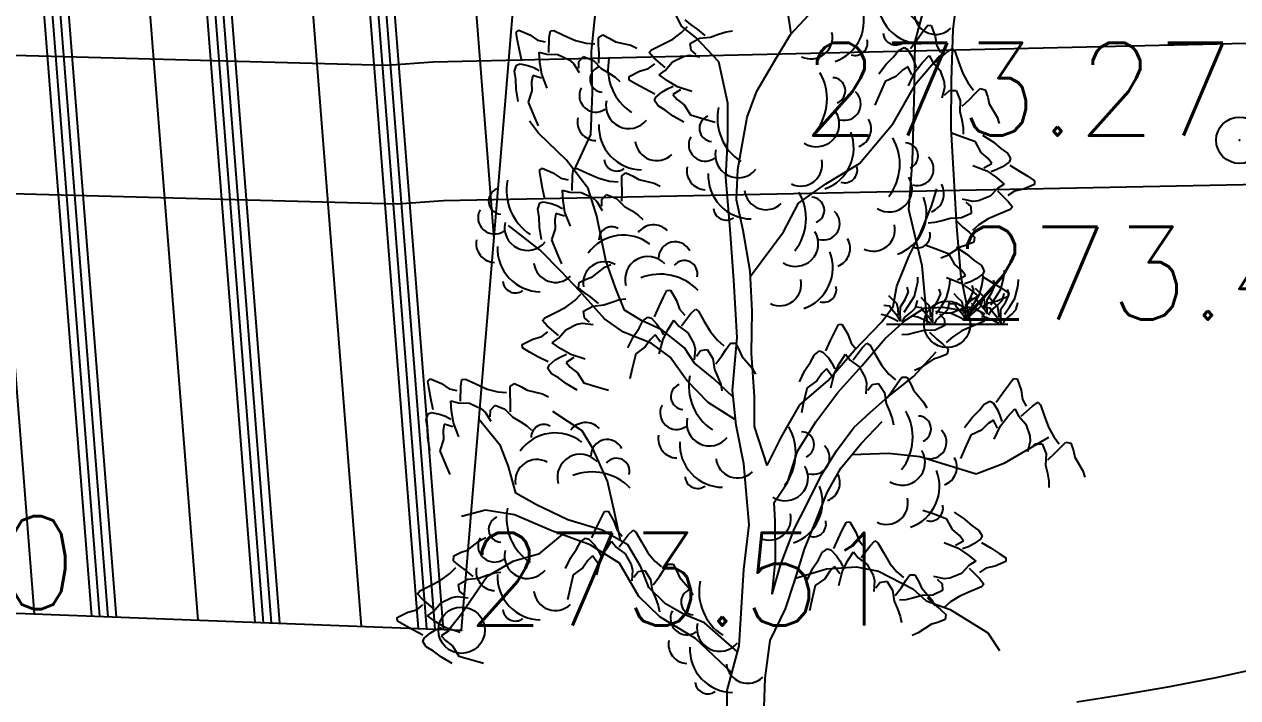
# Model space of a CAD drawing. Header units: millimetres. Extents: x 524954 to 526204, y 9523489 to 9524010.
# Drawn here: x 525653.07 to 525666.14, y 9523606.32 to 9523613.58 of the extents above; entities that cross this region are included whole.
import ezdxf
from ezdxf.enums import TextEntityAlignment as Align

# ---------------------------------------------------------------- set-up
doc = ezdxf.new("R2010")
doc.units = ezdxf.units.MM
doc.header["$PDMODE"] = 32
doc.header["$PDSIZE"] = 0.5
doc.linetypes.add('ACAD_ISO12W100', pattern=[21, 12, -3, 0, -3, 0, -3])
for name, color, linetype in [('Arbre', 34, 'ACAD_ISO12W100'), ('Bati', 6, 'Continuous'), ('Bati_H', 1, 'Continuous'), ('CN_01_00', 3, 'Continuous'), ('PLUME_5', 6, 'Continuous'), ('PLUME_6', 2, 'Continuous'), ('TopoAlt', 3, 'Continuous'), ('TOPOJIS', 7, 'Continuous')]:
    doc.layers.add(name, color=color, linetype=linetype)
doc.styles.add('Simplex 1.0', font='Simplex.shx', dxfattribs={"width": 0.99, "height": 1})

# ---------------------------------------------------------------- blocks, each defined once
blk = doc.blocks.new('TCPOINT M')
at = {"color": 0}
blk.add_point((0, 0), dxfattribs=at)
at = {"layer": 'TopoAlt', "style": 'Simplex 1.0', "width": 0.99}
blk.add_attdef('ALT', (0.15, 0.15), '', height=1, dxfattribs=at)
blk = doc.blocks.new('v088')
at = {"linetype": 'Continuous'}
for p, q in [((0.345, 10.122), (0.269, 10.614)), ((-1.806, 9.931), (-1.749, 10.491)), ((-0.835, 10.2), (-0.991, 10.52)), ((0.336, 10.112), (0.634, 10.429)), ((-0.683, 10.078), (-0.835, 10.2)), ((-0.435, 9.816), (-0.683, 10.078)), ((0.168, 9.829), (0.336, 10.112)), ((-1.797, 9.483), (-1.806, 9.931)), ((-0.339, 9.37), (-0.435, 9.816)), ((-0.025, 9.501), (0.168, 9.829)), ((1.69, 9.587), (1.945, 9.885)), ((1.444, 9.153), (1.69, 9.587)), ((-1.812, 9.035), (-1.797, 9.483)), ((-0.131, 9.219), (-0.025, 9.501)), ((-0.337, 8.979), (-0.339, 9.37)), ((-2.378, 9.048), (-2.474, 9.177)), ((-0.186, 8.901), (-0.131, 9.219)), ((1.08, 8.722), (1.444, 9.153)), ((-2.074, 8.756), (-2.378, 9.048)), ((-1.992, 8.647), (-1.812, 9.035)), ((-0.36, 8.574), (-0.337, 8.979)), ((-0.231, 8.658), (-0.186, 8.901)), ((-1.843, 8.45), (-2.074, 8.756)), ((-0.243, 8.328), (-0.231, 8.658)), ((0.718, 8.503), (1.08, 8.722)), ((-0.311, 8.009), (-0.36, 8.574)), ((0.424, 8.292), (0.718, 8.503)), ((-1.75, 8.153), (-1.843, 8.45)), ((1.855, 8.26), (1.913, 8.447)), ((-0.174, 8), (-0.243, 8.328)), ((0.262, 7.984), (0.424, 8.292)), ((1.736, 7.971), (1.855, 8.26)), ((-1.653, 7.676), (-1.75, 8.153)), ((-2.358, 7.786), (-2.7, 8.052)), ((-0.274, 7.463), (-0.311, 8.009)), ((-0.096, 7.56), (-0.174, 8)), ((-0.093, 7.509), (0.262, 7.984)), ((1.617, 7.726), (1.736, 7.971)), ((-2.129, 7.554), (-2.358, 7.786)), ((1.481, 7.4), (1.617, 7.726)), ((-1.547, 7.38), (-1.653, 7.676)), ((-1.932, 7.347), (-2.129, 7.554)), ((-0.237, 6.848), (-0.274, 7.463)), ((-0.075, 7.131), (-0.096, 7.56)), ((-1.665, 7.048), (-1.932, 7.347)), ((-1.449, 7.14), (-1.547, 7.38)), ((1.442, 7.181), (1.481, 7.4)), ((-1.266, 7.031), (-1.449, 7.14)), ((-0.084, 6.677), (-0.075, 7.131)), ((1.321, 7.017), (1.442, 7.181)), ((1.575, 7.035), (1.778, 7.163)), ((1.778, 7.163), (1.983, 7.174)), ((1.983, 7.174), (2.214, 7.135)), ((-1.463, 6.903), (-1.665, 7.048)), ((-1.047, 6.93), (-1.266, 7.031)), ((-0.806, 6.736), (-1.047, 6.93)), ((1.023, 6.706), (1.321, 7.017)), ((1.356, 6.837), (1.575, 7.035)), ((-1.162, 6.785), (-1.463, 6.903)), ((-0.287, 6.281), (-0.237, 6.848)), ((1.107, 6.54), (1.356, 6.837)), ((-0.96, 6.634), (-1.162, 6.785)), ((-0.697, 6.571), (-0.806, 6.736)), ((-0.049, 6.211), (-0.084, 6.677)), ((0.743, 6.383), (1.023, 6.706)), ((1.663, 6.427), (1.906, 6.693)), ((-0.78, 6.382), (-0.96, 6.634)), ((-0.488, 6.401), (-0.697, 6.571)), ((0.846, 6.255), (1.107, 6.54)), ((1.381, 6.204), (1.663, 6.427)), ((-0.551, 6.145), (-0.78, 6.382)), ((-0.279, 6.204), (-0.488, 6.401)), ((-0.248, 5.902), (-0.287, 6.281)), ((0.438, 6.122), (0.743, 6.383)), ((-0.254, 5.961), (-0.551, 6.145)), ((-0.049, 5.888), (-0.049, 6.211)), ((0.61, 5.939), (0.846, 6.255)), ((1.198, 6.044), (1.381, 6.204)), ((-1.907, 5.843), (-2.222, 6.048)), ((0.24, 5.776), (0.438, 6.122)), ((1.021, 5.879), (1.198, 6.044)), ((-2.787, 5.681), (-3.023, 5.969)), ((-0.165, 5.487), (-0.248, 5.902)), ((0.085, 5.468), (-0.049, 5.888)), ((0.411, 5.624), (0.61, 5.939)), ((1.1, 5.706), (1.325, 5.941)), ((-1.791, 5.652), (-1.907, 5.843)), ((0.085, 5.468), (0.24, 5.776)), ((0.834, 5.626), (1.021, 5.879)), ((2.646, 5.496), (3.119, 5.774)), ((-2.701, 5.459), (-2.787, 5.681)), ((-1.635, 5.301), (-1.791, 5.652)), ((0.306, 5.286), (0.411, 5.624)), ((0.671, 5.368), (0.834, 5.626)), ((0.881, 5.441), (1.1, 5.706)), ((1.001, 5.586), (1.394, 5.601)), ((1.394, 5.601), (1.731, 5.564)), ((1.731, 5.564), (2, 5.483)), ((2.338, 5.378), (2.646, 5.496)), ((-2.621, 5.169), (-2.701, 5.459)), ((-0.107, 4.829), (-0.165, 5.487)), ((0.51, 5.041), (0.671, 5.368)), ((0.731, 5.176), (0.881, 5.441)), ((2, 5.483), (2.338, 5.378)), ((-1.559, 4.967), (-1.635, 5.301)), ((0.161, 5.071), (0.306, 5.286)), ((-2.4, 5.043), (-2.621, 5.169)), ((0.619, 4.888), (0.731, 5.176)), ((-2.946, 4.988), (-3.206, 4.92)), ((-2.634, 4.938), (-2.946, 4.988)), ((-2.061, 4.882), (-2.4, 5.043)), ((-1.492, 4.659), (-1.559, 4.967)), ((0.172, 4.872), (0.161, 5.071)), ((0.379, 4.79), (0.51, 5.041)), ((-2.233, 4.766), (-2.634, 4.938)), ((-1.692, 4.771), (-2.061, 4.882)), ((0.174, 4.45), (0.172, 4.872)), ((0.489, 4.568), (0.619, 4.888)), ((-2.123, 4.725), (-2.377, 4.514)), ((-1.819, 4.613), (-2.233, 4.766)), ((-1.415, 4.615), (-1.692, 4.771)), ((-0.166, 4.349), (-0.107, 4.829)), ((0.231, 4.395), (0.379, 4.79)), ((-1.504, 4.415), (-1.819, 4.613)), ((-1.273, 4.376), (-1.415, 4.615)), ((-2.377, 4.514), (-2.655, 4.434)), ((0.138, 4.082), (0.174, 4.45)), ((0.384, 4.23), (0.489, 4.568)), ((-2.655, 4.434), (-2.931, 4.273)), ((-1.298, 4.058), (-1.504, 4.415)), ((-1.188, 4.154), (-1.273, 4.376)), ((-0.217, 3.527), (-0.166, 4.349)), ((0.138, 4.082), (0.231, 4.395)), ((0.391, 4.253), (0.724, 4.355)), ((0.724, 4.355), (1.047, 4.375)), ((1.047, 4.375), (1.284, 4.33)), ((1.284, 4.33), (1.655, 4.138)), ((-2.931, 4.273), (-3.209, 3.863)), ((0.285, 3.923), (0.384, 4.23)), ((-1.069, 3.839), (-1.298, 4.058)), ((-1.01, 3.977), (-1.188, 4.154)), ((1.655, 4.138), (1.8, 4.011)), ((-0.808, 3.863), (-1.01, 3.977)), ((0.118, 3.584), (0.285, 3.923)), ((1.8, 4.011), (2.057, 3.917)), ((-3.209, 3.863), (-3.367, 3.667)), ((-0.685, 3.605), (-1.069, 3.839)), ((-0.589, 3.774), (-0.808, 3.863)), ((2.057, 3.917), (2.461, 3.664)), ((-0.234, 3.461), (-0.589, 3.774)), ((2.461, 3.664), (2.589, 3.474)), ((-0.294, 3.234), (-0.685, 3.605)), ((0.064, 3.179), (0.118, 3.584)), ((-0.344, 3.046), (-0.217, 3.527)), ((0.045, 2.625), (0.064, 3.179)), ((-0.352, 2.542), (-0.344, 3.046)), ((0.043, 2.109), (0.045, 2.625)), ((-0.373, 1.752), (-0.352, 2.542)), ((0.102, 1.053), (0.043, 2.109)), ((-0.412, 1.235), (-0.373, 1.752)), ((-0.268, 0.628), (-0.412, 1.235)), ((0.151, 0.506), (0.102, 1.053)), ((-0.213, 0), (-0.268, 0.628)), ((0.256, 0), (0.151, 0.506)), ((-0.654, 0), (0.654, 0))]:
    blk.add_line(p, q, dxfattribs=at)
at = {"color": 3, "linetype": 'Continuous'}
for p, q in [((-0.836, 10.131), (-0.771, 10.198)), ((-0.735, 10.218), (-0.796, 10.268)), ((-0.666, 10.169), (-0.735, 10.218)), ((1.762, 10.142), (1.816, 10.212)), ((1.816, 10.212), (1.854, 10.208)), ((1.854, 10.208), (1.896, 10.089)), ((-2.616, 10.132), (-2.587, 10.158)), ((-2.603, 10.046), (-2.616, 10.132)), ((-2.587, 10.158), (-2.471, 10.107)), ((-2.471, 10.107), (-2.388, 10.049)), ((-2.264, 9.917), (-2.261, 10.077)), ((-2.261, 10.077), (-2.249, 10.151)), ((-2.249, 10.151), (-2.211, 10.152)), ((-2.211, 10.152), (-2.101, 10.101)), ((-2.101, 10.101), (-1.977, 10.047)), ((-1.731, 9.995), (-1.73, 10.074)), ((-1.73, 10.074), (-1.685, 10.105)), ((-1.685, 10.105), (-1.608, 10.069)), ((-1.608, 10.069), (-1.547, 10.033)), ((-0.931, 10.06), (-0.836, 10.131)), ((-0.743, 10.015), (-0.642, 10.071)), ((-0.583, 10.098), (-0.666, 10.169)), ((-0.642, 10.071), (-0.523, 10.083)), ((-0.523, 10.083), (-0.438, 10.113)), ((-0.438, 10.113), (-0.356, 10.14)), ((-0.356, 10.14), (-0.287, 10.149)), ((1.7, 10.058), (1.762, 10.142)), ((1.896, 10.089), (1.912, 9.989)), ((-2.583, 9.943), (-2.603, 10.046)), ((-2.558, 9.824), (-2.583, 9.943)), ((-2.388, 10.049), (-2.306, 10.03)), ((-1.977, 10.047), (-1.862, 10.018)), ((-1.862, 10.018), (-1.769, 10.01)), ((-1.725, 9.911), (-1.731, 9.995)), ((-1.547, 10.033), (-1.382, 9.994)), ((-1.382, 9.994), (-1.316, 9.963)), ((-1.184, 9.915), (-1.161, 9.945)), ((-1.161, 9.945), (-1.051, 9.998)), ((-1.051, 9.998), (-0.931, 10.06)), ((-0.734, 9.943), (-0.743, 10.015)), ((-0.677, 9.896), (-0.734, 9.943)), ((1.446, 9.869), (1.5, 9.939)), ((1.5, 9.939), (1.562, 9.969)), ((1.562, 9.969), (1.596, 9.95)), ((1.596, 9.95), (1.643, 9.877)), ((1.631, 9.958), (1.7, 10.058)), ((1.912, 9.989), (1.954, 9.915)), ((2.019, 9.915), (2.081, 9.958)), ((2.081, 9.958), (2.108, 9.931)), ((-2.368, 9.919), (-2.288, 9.897)), ((-2.362, 9.808), (-2.368, 9.919)), ((-2.342, 9.683), (-2.362, 9.808)), ((-2.288, 9.897), (-2.168, 9.895)), ((-2.168, 9.895), (-2.047, 9.839)), ((-2.047, 9.839), (-2, 9.799)), ((-1.944, 9.746), (-1.943, 9.82)), ((-1.943, 9.82), (-1.893, 9.873)), ((-1.893, 9.873), (-1.786, 9.83)), ((-1.786, 9.83), (-1.702, 9.745)), ((-1.728, 9.802), (-1.725, 9.911)), ((-1.134, 9.859), (-1.184, 9.915)), ((-1.012, 9.755), (-1.134, 9.859)), ((-1.011, 9.724), (-0.934, 9.816)), ((-0.934, 9.816), (-0.814, 9.874)), ((-0.814, 9.874), (-0.753, 9.886)), ((-0.753, 9.886), (-0.639, 9.87)), ((1.369, 9.792), (1.446, 9.869)), ((1.643, 9.877), (1.669, 9.815)), ((1.669, 9.815), (1.689, 9.75)), ((1.677, 9.704), (1.754, 9.804)), ((1.754, 9.804), (1.831, 9.885)), ((1.831, 9.885), (1.869, 9.812)), ((1.869, 9.812), (1.95, 9.723)), ((1.9, 9.808), (2.019, 9.915)), ((2.108, 9.931), (2.146, 9.815)), ((2.146, 9.815), (2.193, 9.689)), ((-2.634, 9.715), (-2.614, 9.781)), ((-2.621, 9.629), (-2.634, 9.715)), ((-2.614, 9.781), (-2.576, 9.793)), ((-2.576, 9.793), (-2.492, 9.777)), ((-2.492, 9.777), (-2.428, 9.754)), ((-2.428, 9.754), (-2.368, 9.723)), ((-2.283, 9.532), (-2.342, 9.683)), ((-2, 9.799), (-1.94, 9.7)), ((-1.702, 9.745), (-1.624, 9.699)), ((-1.624, 9.699), (-1.552, 9.652)), ((-1.402, 9.657), (-1.289, 9.715)), ((-1.289, 9.715), (-1.192, 9.743)), ((-1.192, 9.743), (-1.125, 9.794)), ((-1.079, 9.676), (-1.011, 9.724)), ((-0.989, 9.611), (-1.079, 9.676)), ((1.289, 9.685), (1.369, 9.792)), ((1.542, 9.727), (1.473, 9.658)), ((1.6, 9.765), (1.542, 9.727)), ((1.643, 9.677), (1.6, 9.765)), ((1.608, 9.558), (1.677, 9.704)), ((1.95, 9.723), (1.993, 9.596)), ((2.193, 9.689), (2.25, 9.585)), ((-2.617, 9.52), (-2.621, 9.629)), ((-2.439, 9.669), (-2.451, 9.601)), ((-2.451, 9.601), (-2.448, 9.503)), ((-2.346, 9.639), (-2.439, 9.669)), ((-1.552, 9.652), (-1.502, 9.604)), ((-1.401, 9.619), (-1.402, 9.657)), ((-1.325, 9.574), (-1.401, 9.619)), ((-1.233, 9.524), (-1.325, 9.574)), ((-0.88, 9.547), (-0.989, 9.611)), ((-0.989, 9.525), (-0.927, 9.553)), ((-0.726, 9.498), (-0.88, 9.547)), ((1.358, 9.604), (1.292, 9.458)), ((1.473, 9.658), (1.358, 9.604)), ((1.993, 9.596), (1.996, 9.535)), ((2.25, 9.585), (2.308, 9.512)), ((-2.595, 9.387), (-2.617, 9.52)), ((-2.448, 9.503), (-2.488, 9.382)), ((-1.125, 9.469), (-1.233, 9.524)), ((-1.128, 9.398), (-1.113, 9.435)), ((-1.113, 9.435), (-1.047, 9.49)), ((-1.047, 9.49), (-0.989, 9.525)), ((-0.848, 9.516), (-0.931, 9.463)), ((-0.931, 9.463), (-0.885, 9.411)), ((-0.885, 9.411), (-0.807, 9.351)), ((1.292, 9.458), (1.246, 9.35)), ((1.996, 9.535), (1.966, 9.423)), ((1.996, 9.458), (2.05, 9.508)), ((2.05, 9.508), (2.123, 9.508)), ((2.123, 9.508), (2.166, 9.4)), ((2.185, 9.338), (2.266, 9.412)), ((2.266, 9.412), (2.323, 9.473)), ((2.323, 9.473), (2.381, 9.527)), ((2.381, 9.527), (2.435, 9.515)), ((2.435, 9.515), (2.462, 9.435)), ((2.462, 9.435), (2.477, 9.365)), ((-2.488, 9.382), (-2.427, 9.234)), ((-1.089, 9.341), (-1.128, 9.398)), ((-1.014, 9.297), (-1.089, 9.341)), ((-0.927, 9.231), (-1.014, 9.297)), ((-0.807, 9.351), (-0.739, 9.244)), ((2.166, 9.4), (2.162, 9.281)), ((2.162, 9.281), (2.181, 9.192)), ((2.477, 9.365), (2.562, 9.219)), ((-2.427, 9.234), (-2.38, 9.127)), ((-0.81, 9.165), (-0.927, 9.231)), ((-0.739, 9.244), (-0.586, 9.198)), ((-0.586, 9.198), (-0.473, 9.166)), ((2.181, 9.192), (2.196, 9.108)), ((2.562, 9.219), (2.585, 9.15)), ((2.18, 9.009), (2.07, 9.048)), ((2.196, 9.108), (2.196, 9.038)), ((2.406, 9.027), (2.519, 8.953)), ((2.33, 8.953), (2.18, 9.009)), ((2.391, 8.841), (2.33, 8.953)), ((2.519, 8.953), (2.601, 8.881)), ((2.465, 8.776), (2.391, 8.841)), ((2.507, 8.721), (2.465, 8.776)), ((2.601, 8.881), (2.673, 8.832)), ((2.673, 8.832), (2.708, 8.773)), ((2.708, 8.773), (2.691, 8.737)), ((-2.366, 8.647), (-2.337, 8.672)), ((-2.353, 8.56), (-2.366, 8.647)), ((-2.337, 8.672), (-2.221, 8.621)), ((-2.011, 8.592), (-1.999, 8.665)), ((-1.999, 8.665), (-1.961, 8.666)), ((-1.961, 8.666), (-1.851, 8.615)), ((2.3, 8.701), (2.45, 8.641)), ((2.421, 8.673), (2.507, 8.721)), ((2.45, 8.641), (2.555, 8.57)), ((2.561, 8.655), (2.497, 8.632)), ((2.621, 8.686), (2.561, 8.655)), ((2.691, 8.737), (2.621, 8.686)), ((2.701, 8.703), (2.805, 8.64)), ((2.805, 8.64), (2.893, 8.584)), ((-2.333, 8.457), (-2.353, 8.56)), ((-2.221, 8.621), (-2.138, 8.563)), ((-2.138, 8.563), (-2.056, 8.544)), ((-2.014, 8.431), (-2.011, 8.592)), ((-1.851, 8.615), (-1.727, 8.562)), ((-1.727, 8.562), (-1.612, 8.532)), ((-1.612, 8.532), (-1.519, 8.524)), ((-1.481, 8.509), (-1.48, 8.588)), ((-1.475, 8.425), (-1.481, 8.509)), ((-1.48, 8.588), (-1.435, 8.619)), ((-1.435, 8.619), (-1.357, 8.583)), ((-1.357, 8.583), (-1.297, 8.547)), ((-1.297, 8.547), (-1.132, 8.508)), ((-1.132, 8.508), (-1.066, 8.477)), ((2.555, 8.57), (2.64, 8.498)), ((2.64, 8.498), (2.57, 8.455)), ((2.964, 8.496), (2.848, 8.446)), ((2.893, 8.584), (2.966, 8.534)), ((2.966, 8.534), (2.964, 8.496)), ((-2.308, 8.338), (-2.333, 8.457)), ((-2.118, 8.433), (-2.038, 8.411)), ((-2.112, 8.322), (-2.118, 8.433)), ((-2.038, 8.411), (-1.918, 8.409)), ((-1.918, 8.409), (-1.797, 8.353)), ((-1.693, 8.334), (-1.643, 8.387)), ((-1.643, 8.387), (-1.536, 8.344)), ((-1.478, 8.316), (-1.475, 8.425)), ((2.487, 8.369), (2.362, 8.319)), ((2.57, 8.455), (2.487, 8.369)), ((2.568, 8.425), (2.683, 8.312)), ((2.749, 8.424), (2.679, 8.378)), ((2.848, 8.446), (2.749, 8.424)), ((-2.384, 8.23), (-2.364, 8.296)), ((-2.364, 8.296), (-2.326, 8.308)), ((-2.326, 8.308), (-2.242, 8.291)), ((-2.242, 8.291), (-2.178, 8.268)), ((-2.178, 8.268), (-2.118, 8.237)), ((-2.092, 8.197), (-2.112, 8.322)), ((-1.797, 8.353), (-1.75, 8.313)), ((-1.75, 8.313), (-1.69, 8.215)), ((-1.694, 8.261), (-1.693, 8.334)), ((-1.536, 8.344), (-1.452, 8.259)), ((-1.452, 8.259), (-1.374, 8.213)), ((2.301, 8.311), (2.188, 8.335)), ((2.225, 8.306), (2.278, 8.256)), ((2.278, 8.256), (2.282, 8.183)), ((2.362, 8.319), (2.301, 8.311)), ((2.683, 8.312), (2.729, 8.254)), ((2.729, 8.254), (2.704, 8.225)), ((-2.371, 8.143), (-2.384, 8.23)), ((-2.367, 8.034), (-2.371, 8.143)), ((-2.189, 8.184), (-2.201, 8.115)), ((-2.201, 8.115), (-2.198, 8.017)), ((-2.096, 8.154), (-2.189, 8.184)), ((-2.033, 8.047), (-2.092, 8.197)), ((-1.374, 8.213), (-1.302, 8.166)), ((-1.302, 8.166), (-1.252, 8.118)), ((1.971, 8.105), (1.888, 8.085)), ((2.058, 8.13), (1.971, 8.105)), ((2.178, 8.134), (2.058, 8.13)), ((2.117, 8.111), (2.195, 8.035)), ((2.282, 8.183), (2.178, 8.134)), ((2.467, 8.125), (2.367, 8.061)), ((2.591, 8.179), (2.467, 8.125)), ((2.704, 8.225), (2.591, 8.179)), ((-2.345, 7.902), (-2.367, 8.034)), ((-2.198, 8.017), (-2.238, 7.897)), ((1.888, 8.085), (1.819, 8.08)), ((2.195, 8.035), (2.261, 7.981)), ((2.261, 7.981), (2.318, 7.927)), ((2.367, 8.061), (2.298, 7.999)), ((-2.238, 7.897), (-2.177, 7.749)), ((2.31, 7.872), (2.231, 7.841)), ((2.318, 7.927), (2.31, 7.872)), ((-2.177, 7.749), (-2.13, 7.641)), ((1.896, 7.802), (1.786, 7.841)), ((2.046, 7.746), (1.896, 7.802)), ((2.022, 7.727), (1.955, 7.7)), ((2.163, 7.821), (2.022, 7.727)), ((2.107, 7.634), (2.046, 7.746)), ((2.123, 7.82), (2.235, 7.746)), ((2.231, 7.841), (2.163, 7.821)), ((2.235, 7.746), (2.317, 7.675)), ((-1.797, 7.5), (-1.663, 7.603)), ((-1.663, 7.603), (-1.598, 7.634)), ((2.181, 7.57), (2.107, 7.634)), ((2.317, 7.675), (2.389, 7.625)), ((2.389, 7.625), (2.424, 7.566)), ((-1.94, 7.438), (-1.864, 7.475)), ((-1.864, 7.475), (-1.797, 7.5)), ((2.016, 7.494), (2.166, 7.434)), ((2.137, 7.467), (2.223, 7.514)), ((2.223, 7.514), (2.181, 7.57)), ((2.337, 7.479), (2.277, 7.448)), ((2.407, 7.53), (2.337, 7.479)), ((2.424, 7.566), (2.407, 7.53)), ((2.417, 7.496), (2.521, 7.433)), ((-1.945, 7.383), (-1.94, 7.438)), ((-1.884, 7.333), (-1.945, 7.383)), ((-1.815, 7.284), (-1.884, 7.333)), ((-1.034, 7.275), (-0.994, 7.353)), ((-0.994, 7.353), (-0.955, 7.356)), ((-0.955, 7.356), (-0.891, 7.247)), ((2.166, 7.434), (2.271, 7.363)), ((2.277, 7.448), (2.213, 7.425)), ((2.271, 7.363), (2.357, 7.292)), ((2.521, 7.433), (2.609, 7.377)), ((2.609, 7.377), (2.682, 7.328)), ((2.682, 7.328), (2.68, 7.289)), ((-2.081, 7.175), (-1.985, 7.246)), ((-1.985, 7.246), (-1.92, 7.313)), ((-1.732, 7.213), (-1.815, 7.284)), ((-1.791, 7.186), (-1.672, 7.198)), ((-1.672, 7.198), (-1.587, 7.228)), ((-1.587, 7.228), (-1.505, 7.255)), ((-1.505, 7.255), (-1.436, 7.264)), ((-1.078, 7.18), (-1.034, 7.275)), ((-0.891, 7.247), (-0.858, 7.151)), ((2.286, 7.249), (2.203, 7.162)), ((2.284, 7.218), (2.399, 7.105)), ((2.357, 7.292), (2.286, 7.249)), ((2.465, 7.218), (2.395, 7.171)), ((2.564, 7.239), (2.465, 7.218)), ((2.68, 7.289), (2.564, 7.239)), ((-2.333, 7.03), (-2.31, 7.06)), ((-2.31, 7.06), (-2.2, 7.113)), ((-2.2, 7.113), (-2.081, 7.175)), ((-1.892, 7.13), (-1.791, 7.186)), ((-1.883, 7.058), (-1.892, 7.13)), ((-1.826, 7.011), (-1.883, 7.058)), ((-1.253, 7.025), (-1.198, 7.067)), ((-1.198, 7.067), (-1.16, 7.055)), ((-1.128, 7.069), (-1.078, 7.18)), ((-0.858, 7.151), (-0.802, 7.088)), ((-0.835, 6.972), (-0.738, 7.1)), ((-0.738, 7.1), (-0.686, 7.153)), ((-0.686, 7.153), (-0.654, 7.131)), ((-0.654, 7.131), (-0.595, 7.025)), ((2.018, 7.104), (1.904, 7.128)), ((1.941, 7.1), (1.994, 7.049)), ((2.079, 7.112), (2.018, 7.104)), ((2.203, 7.162), (2.079, 7.112)), ((2.399, 7.105), (2.445, 7.047)), ((-2.283, 6.974), (-2.333, 7.03)), ((-2.161, 6.87), (-2.283, 6.974)), ((-2.161, 6.839), (-2.083, 6.931)), ((-2.083, 6.931), (-1.963, 6.989)), ((-1.963, 6.989), (-1.902, 7.001)), ((-1.902, 7.001), (-1.788, 6.985)), ((-1.354, 6.857), (-1.293, 6.947)), ((-1.293, 6.947), (-1.253, 7.025)), ((-1.16, 7.055), (-1.101, 6.992)), ((-1.101, 6.992), (-1.063, 6.936)), ((-1.063, 6.936), (-1.032, 6.875)), ((-1.035, 6.828), (-0.978, 6.941)), ((-0.978, 6.941), (-0.918, 7.034)), ((-0.918, 7.034), (-0.866, 6.97)), ((-0.866, 6.97), (-0.77, 6.898)), ((-0.595, 7.025), (-0.526, 6.909)), ((0.813, 6.909), (0.853, 6.987)), ((0.853, 6.987), (0.891, 6.991)), ((0.891, 6.991), (0.955, 6.881)), ((1.894, 6.927), (1.775, 6.923)), ((1.999, 6.976), (1.894, 6.927)), ((1.994, 7.049), (1.999, 6.976)), ((2.307, 6.972), (2.184, 6.918)), ((2.42, 7.018), (2.307, 6.972)), ((2.445, 7.047), (2.42, 7.018)), ((-2.551, 6.772), (-2.439, 6.83)), ((-2.439, 6.83), (-2.342, 6.858)), ((-2.342, 6.858), (-2.275, 6.909)), ((-2.228, 6.791), (-2.161, 6.839)), ((-1.413, 6.737), (-1.354, 6.857)), ((-1.172, 6.826), (-1.227, 6.745)), ((-1.122, 6.874), (-1.172, 6.826)), ((-1.064, 6.795), (-1.122, 6.874)), ((-1.076, 6.671), (-1.035, 6.828)), ((-0.77, 6.898), (-0.705, 6.781)), ((-0.526, 6.909), (-0.45, 6.818)), ((-0.45, 6.818), (-0.379, 6.757)), ((0.719, 6.703), (0.768, 6.815)), ((0.768, 6.815), (0.813, 6.909)), ((0.955, 6.881), (0.989, 6.786)), ((1.604, 6.878), (1.535, 6.874)), ((1.688, 6.899), (1.604, 6.878)), ((1.775, 6.923), (1.688, 6.899)), ((1.834, 6.904), (1.912, 6.828)), ((1.912, 6.828), (1.977, 6.774)), ((2.084, 6.854), (2.014, 6.792)), ((2.184, 6.918), (2.084, 6.854)), ((-2.55, 6.734), (-2.551, 6.772)), ((-2.475, 6.689), (-2.55, 6.734)), ((-2.383, 6.639), (-2.475, 6.689)), ((-2.138, 6.726), (-2.228, 6.791)), ((-2.029, 6.662), (-2.138, 6.726)), ((-2.138, 6.64), (-2.076, 6.668)), ((-1.33, 6.67), (-1.367, 6.514)), ((-1.227, 6.745), (-1.33, 6.67)), ((-0.705, 6.781), (-0.69, 6.721)), ((-0.69, 6.721), (-0.699, 6.606)), ((-0.675, 6.646), (-0.632, 6.705)), ((-0.632, 6.705), (-0.56, 6.719)), ((-0.56, 6.719), (-0.498, 6.621)), ((-0.402, 6.651), (-0.357, 6.722)), ((-0.357, 6.722), (-0.31, 6.785)), ((-0.31, 6.785), (-0.255, 6.784)), ((-0.255, 6.784), (-0.214, 6.71)), ((-0.214, 6.71), (-0.186, 6.645)), ((0.594, 6.66), (0.649, 6.702)), ((0.649, 6.702), (0.686, 6.689)), ((0.686, 6.689), (0.745, 6.626)), ((0.868, 6.575), (0.929, 6.669)), ((0.929, 6.669), (0.98, 6.604)), ((0.989, 6.786), (1.044, 6.722)), ((1.011, 6.606), (1.108, 6.734)), ((1.108, 6.734), (1.161, 6.787)), ((1.161, 6.787), (1.192, 6.766)), ((1.192, 6.766), (1.252, 6.66)), ((2.026, 6.666), (1.947, 6.634)), ((1.977, 6.774), (2.034, 6.72)), ((2.034, 6.72), (2.026, 6.666)), ((-2.274, 6.584), (-2.383, 6.639)), ((-2.277, 6.513), (-2.262, 6.55)), ((-2.262, 6.55), (-2.196, 6.606)), ((-2.196, 6.606), (-2.138, 6.64)), ((-1.998, 6.632), (-2.08, 6.578)), ((-2.08, 6.578), (-2.034, 6.526)), ((-1.875, 6.613), (-2.029, 6.662)), ((-0.498, 6.621), (-0.48, 6.503)), ((-0.468, 6.564), (-0.402, 6.651)), ((-0.186, 6.645), (-0.075, 6.517)), ((0.493, 6.492), (0.554, 6.582)), ((0.554, 6.582), (0.594, 6.66)), ((0.745, 6.626), (0.783, 6.571)), ((0.783, 6.571), (0.814, 6.51)), ((0.811, 6.463), (0.868, 6.575)), ((0.98, 6.604), (1.076, 6.532)), ((1.252, 6.66), (1.321, 6.544)), ((1.321, 6.544), (1.397, 6.452)), ((1.879, 6.614), (1.738, 6.52)), ((1.947, 6.634), (1.879, 6.614)), ((-2.238, 6.456), (-2.277, 6.513)), ((-2.163, 6.412), (-2.238, 6.456)), ((-2.076, 6.346), (-2.163, 6.412)), ((-2.034, 6.526), (-1.957, 6.466)), ((-1.957, 6.466), (-1.888, 6.359)), ((-1.367, 6.514), (-1.392, 6.4)), ((-0.48, 6.503), (-0.444, 6.419)), ((-0.444, 6.419), (-0.414, 6.339)), ((-0.075, 6.517), (-0.04, 6.453)), ((0.433, 6.371), (0.493, 6.492)), ((0.675, 6.46), (0.62, 6.379)), ((0.724, 6.509), (0.675, 6.46)), ((0.782, 6.43), (0.724, 6.509)), ((0.771, 6.306), (0.811, 6.463)), ((1.076, 6.532), (1.141, 6.416)), ((1.141, 6.416), (1.157, 6.356)), ((1.397, 6.452), (1.467, 6.391)), ((1.489, 6.356), (1.536, 6.42)), ((1.536, 6.42), (1.591, 6.419)), ((1.591, 6.419), (1.633, 6.344)), ((1.738, 6.52), (1.671, 6.493)), ((-3.568, 6.377), (-3.539, 6.402)), ((-3.555, 6.29), (-3.568, 6.377)), ((-3.535, 6.188), (-3.555, 6.29)), ((-3.539, 6.402), (-3.423, 6.351)), ((-3.423, 6.351), (-3.34, 6.294)), ((-3.34, 6.294), (-3.258, 6.275)), ((-3.216, 6.161), (-3.213, 6.322)), ((-3.213, 6.322), (-3.201, 6.396)), ((-3.201, 6.396), (-3.163, 6.397)), ((-3.163, 6.397), (-3.053, 6.346)), ((-3.053, 6.346), (-2.929, 6.292)), ((-2.929, 6.292), (-2.814, 6.263)), ((-2.683, 6.24), (-2.682, 6.318)), ((-2.682, 6.318), (-2.637, 6.35)), ((-2.637, 6.35), (-2.56, 6.314)), ((-2.56, 6.314), (-2.499, 6.278)), ((-2.499, 6.278), (-2.334, 6.239)), ((-1.959, 6.28), (-2.076, 6.346)), ((-1.888, 6.359), (-1.735, 6.313)), ((-1.735, 6.313), (-1.622, 6.281)), ((-0.414, 6.339), (-0.401, 6.271)), ((0.516, 6.305), (0.479, 6.149)), ((0.62, 6.379), (0.516, 6.305)), ((1.157, 6.356), (1.147, 6.241)), ((1.171, 6.28), (1.215, 6.339)), ((1.215, 6.339), (1.286, 6.353)), ((1.286, 6.353), (1.348, 6.255)), ((1.378, 6.198), (1.444, 6.285)), ((1.444, 6.285), (1.489, 6.356)), ((1.633, 6.344), (1.661, 6.279)), ((1.661, 6.279), (1.771, 6.151)), ((2.623, 6.25), (2.685, 6.334)), ((2.685, 6.334), (2.739, 6.404)), ((2.739, 6.404), (2.777, 6.4)), ((2.777, 6.4), (2.82, 6.28)), ((2.82, 6.28), (2.835, 6.18)), ((-3.51, 6.069), (-3.535, 6.188)), ((-3.32, 6.164), (-3.24, 6.142)), ((-3.314, 6.053), (-3.32, 6.164)), ((-2.814, 6.263), (-2.721, 6.255)), ((-2.677, 6.155), (-2.683, 6.24)), ((-2.68, 6.046), (-2.677, 6.155)), ((-2.334, 6.239), (-2.268, 6.208)), ((0.479, 6.149), (0.454, 6.035)), ((1.348, 6.255), (1.367, 6.137)), ((1.771, 6.151), (1.807, 6.088)), ((2.423, 6.13), (2.485, 6.161)), ((2.485, 6.161), (2.52, 6.142)), ((2.554, 6.15), (2.623, 6.25)), ((2.835, 6.18), (2.877, 6.107)), ((2.943, 6.107), (3.004, 6.15)), ((3.004, 6.15), (3.031, 6.123)), ((-3.586, 5.96), (-3.566, 6.026)), ((-3.566, 6.026), (-3.528, 6.038)), ((-3.528, 6.038), (-3.444, 6.022)), ((-3.444, 6.022), (-3.38, 5.999)), ((-3.294, 5.928), (-3.314, 6.053)), ((-3.24, 6.142), (-3.121, 6.14)), ((-3.121, 6.14), (-2.999, 6.083)), ((-2.999, 6.083), (-2.952, 6.044)), ((-2.952, 6.044), (-2.892, 5.945)), ((-2.896, 5.991), (-2.895, 6.065)), ((-2.895, 6.065), (-2.845, 6.118)), ((-2.845, 6.118), (-2.738, 6.075)), ((-2.738, 6.075), (-2.654, 5.99)), ((1.367, 6.137), (1.402, 6.054)), ((1.402, 6.054), (1.433, 5.974)), ((2.293, 5.984), (2.37, 6.061)), ((2.37, 6.061), (2.423, 6.13)), ((2.52, 6.142), (2.566, 6.069)), ((2.566, 6.069), (2.593, 6.007)), ((2.677, 5.996), (2.754, 6.077)), ((2.754, 6.077), (2.793, 6.004)), ((2.823, 6), (2.943, 6.107)), ((3.031, 6.123), (3.07, 6.007)), ((-3.573, 5.874), (-3.586, 5.96)), ((-3.392, 5.914), (-3.403, 5.846)), ((-3.298, 5.884), (-3.392, 5.914)), ((-3.38, 5.999), (-3.32, 5.968)), ((-3.235, 5.777), (-3.294, 5.928)), ((-2.654, 5.99), (-2.576, 5.943)), ((-2.576, 5.943), (-2.504, 5.896)), ((-2.504, 5.896), (-2.454, 5.849)), ((1.433, 5.974), (1.446, 5.906)), ((2.212, 5.877), (2.293, 5.984)), ((2.466, 5.919), (2.396, 5.85)), ((2.523, 5.957), (2.466, 5.919)), ((2.566, 5.869), (2.523, 5.957)), ((2.531, 5.75), (2.6, 5.896)), ((2.593, 6.007), (2.612, 5.942)), ((2.6, 5.896), (2.677, 5.996)), ((2.793, 6.004), (2.873, 5.915)), ((2.873, 5.915), (2.916, 5.788)), ((3.07, 6.007), (3.116, 5.88)), ((-3.57, 5.765), (-3.573, 5.874)), ((-3.547, 5.632), (-3.57, 5.765)), ((-3.403, 5.846), (-3.4, 5.748)), ((2.281, 5.796), (2.216, 5.65)), ((2.396, 5.85), (2.281, 5.796)), ((2.916, 5.788), (2.92, 5.727)), ((3.116, 5.88), (3.173, 5.777)), ((3.173, 5.777), (3.231, 5.703)), ((-3.4, 5.748), (-3.44, 5.627)), ((-3.44, 5.627), (-3.379, 5.479)), ((2.216, 5.65), (2.169, 5.542)), ((2.92, 5.727), (2.889, 5.615)), ((2.92, 5.65), (2.973, 5.7)), ((2.973, 5.7), (3.047, 5.7)), ((3.047, 5.7), (3.089, 5.592)), ((3.189, 5.603), (3.247, 5.665)), ((3.247, 5.665), (3.304, 5.719)), ((3.304, 5.719), (3.358, 5.707)), ((3.358, 5.707), (3.385, 5.627)), ((3.385, 5.627), (3.4, 5.557)), ((3.089, 5.592), (3.085, 5.473)), ((3.108, 5.53), (3.189, 5.603)), ((3.4, 5.557), (3.485, 5.411)), ((-3.379, 5.479), (-3.332, 5.372)), ((3.085, 5.473), (3.104, 5.384)), ((3.104, 5.384), (3.12, 5.3)), ((3.485, 5.411), (3.508, 5.342)), ((3.12, 5.3), (3.12, 5.23)), ((-1.707, 4.895), (-1.667, 4.973)), ((-1.667, 4.973), (-1.628, 4.976)), ((-1.628, 4.976), (-1.564, 4.867)), ((1.872, 4.946), (1.762, 4.985)), ((-1.751, 4.8), (-1.707, 4.895)), ((-1.564, 4.867), (-1.531, 4.771)), ((0.899, 4.779), (0.939, 4.857)), ((0.939, 4.857), (0.978, 4.861)), ((0.978, 4.861), (1.042, 4.751)), ((2.022, 4.89), (1.872, 4.946)), ((2.083, 4.778), (2.022, 4.89)), ((2.099, 4.964), (2.211, 4.89)), ((2.211, 4.89), (2.293, 4.818)), ((-1.801, 4.689), (-1.751, 4.8)), ((-1.531, 4.771), (-1.475, 4.707)), ((-1.508, 4.592), (-1.411, 4.72)), ((-1.411, 4.72), (-1.359, 4.773)), ((-1.359, 4.773), (-1.327, 4.751)), ((-1.327, 4.751), (-1.268, 4.645)), ((0.855, 4.685), (0.899, 4.779)), ((1.042, 4.751), (1.075, 4.656)), ((2.157, 4.714), (2.083, 4.778)), ((2.199, 4.658), (2.157, 4.714)), ((2.293, 4.818), (2.365, 4.769)), ((2.365, 4.769), (2.4, 4.71)), ((2.4, 4.71), (2.383, 4.674)), ((-3.143, 4.557), (-3.01, 4.66)), ((-3.01, 4.66), (-2.944, 4.692)), ((-1.966, 4.567), (-1.926, 4.645)), ((-1.926, 4.645), (-1.871, 4.687)), ((-1.871, 4.687), (-1.833, 4.675)), ((-1.833, 4.675), (-1.774, 4.612)), ((-1.774, 4.612), (-1.736, 4.556)), ((-1.651, 4.561), (-1.591, 4.654)), ((-1.591, 4.654), (-1.539, 4.59)), ((-1.539, 4.59), (-1.443, 4.518)), ((-1.268, 4.645), (-1.199, 4.529)), ((0.805, 4.573), (0.855, 4.685)), ((1.075, 4.656), (1.131, 4.592)), ((1.098, 4.476), (1.195, 4.604)), ((1.195, 4.604), (1.247, 4.657)), ((1.247, 4.657), (1.279, 4.636)), ((1.279, 4.636), (1.338, 4.53)), ((1.992, 4.638), (2.142, 4.578)), ((2.113, 4.611), (2.199, 4.658)), ((2.142, 4.578), (2.247, 4.507)), ((2.253, 4.592), (2.189, 4.569)), ((2.313, 4.623), (2.253, 4.592)), ((2.383, 4.674), (2.313, 4.623)), ((2.393, 4.64), (2.497, 4.577)), ((2.497, 4.577), (2.585, 4.521)), ((-3.291, 4.441), (-3.287, 4.496)), ((-3.287, 4.496), (-3.21, 4.533)), ((-3.21, 4.533), (-3.143, 4.557)), ((-2.086, 4.357), (-2.027, 4.477)), ((-2.027, 4.477), (-1.966, 4.567)), ((-1.845, 4.445), (-1.9, 4.365)), ((-1.795, 4.494), (-1.845, 4.445)), ((-1.737, 4.415), (-1.795, 4.494)), ((-1.749, 4.291), (-1.708, 4.448)), ((-1.736, 4.556), (-1.705, 4.495)), ((-1.708, 4.448), (-1.651, 4.561)), ((-1.443, 4.518), (-1.378, 4.401)), ((-1.199, 4.529), (-1.123, 4.438)), ((0.579, 4.362), (0.64, 4.452)), ((0.64, 4.452), (0.68, 4.53)), ((0.68, 4.53), (0.735, 4.572)), ((0.735, 4.572), (0.773, 4.559)), ((0.773, 4.559), (0.832, 4.496)), ((0.832, 4.496), (0.87, 4.441)), ((0.898, 4.333), (0.955, 4.445)), ((0.955, 4.445), (1.015, 4.539)), ((1.015, 4.539), (1.067, 4.474)), ((1.067, 4.474), (1.163, 4.402)), ((1.338, 4.53), (1.407, 4.414)), ((2.247, 4.507), (2.332, 4.436)), ((2.585, 4.521), (2.658, 4.472)), ((2.658, 4.472), (2.656, 4.433)), ((-3.331, 4.304), (-3.266, 4.37)), ((-3.23, 4.39), (-3.291, 4.441)), ((-3.162, 4.341), (-3.23, 4.39)), ((-3.079, 4.271), (-3.162, 4.341)), ((-2.851, 4.312), (-2.783, 4.321)), ((-1.9, 4.365), (-2.003, 4.29)), ((-1.378, 4.401), (-1.363, 4.341)), ((-1.363, 4.341), (-1.372, 4.226)), ((-1.349, 4.266), (-1.305, 4.325)), ((-1.305, 4.325), (-1.233, 4.338)), ((-1.233, 4.338), (-1.171, 4.241)), ((-1.123, 4.438), (-1.052, 4.377)), ((-1.075, 4.271), (-1.03, 4.342)), ((-1.03, 4.342), (-0.984, 4.405)), ((-0.984, 4.405), (-0.928, 4.404)), ((-0.928, 4.404), (-0.887, 4.33)), ((-0.887, 4.33), (-0.859, 4.265)), ((0.52, 4.241), (0.579, 4.362)), ((0.761, 4.33), (0.706, 4.249)), ((0.811, 4.379), (0.761, 4.33)), ((0.869, 4.3), (0.811, 4.379)), ((0.857, 4.176), (0.898, 4.333)), ((0.87, 4.441), (0.901, 4.38)), ((1.163, 4.402), (1.228, 4.286)), ((1.407, 4.414), (1.483, 4.322)), ((1.483, 4.322), (1.554, 4.261)), ((2.262, 4.393), (2.179, 4.306)), ((2.26, 4.362), (2.375, 4.249)), ((2.332, 4.436), (2.262, 4.393)), ((2.441, 4.361), (2.371, 4.315)), ((2.54, 4.383), (2.441, 4.361)), ((2.656, 4.433), (2.54, 4.383)), ((-3.547, 4.171), (-3.427, 4.233)), ((-3.427, 4.233), (-3.331, 4.304)), ((-3.239, 4.188), (-3.137, 4.244)), ((-3.229, 4.115), (-3.239, 4.188)), ((-3.137, 4.244), (-3.019, 4.255)), ((-3.019, 4.255), (-2.933, 4.286)), ((-2.933, 4.286), (-2.851, 4.312)), ((-2.003, 4.29), (-2.04, 4.134)), ((-1.171, 4.241), (-1.153, 4.123)), ((-1.141, 4.184), (-1.075, 4.271)), ((-0.859, 4.265), (-0.748, 4.137)), ((0.706, 4.249), (0.603, 4.175)), ((1.228, 4.286), (1.243, 4.226)), ((1.243, 4.226), (1.234, 4.11)), ((1.258, 4.15), (1.301, 4.209)), ((1.301, 4.209), (1.373, 4.223)), ((1.373, 4.223), (1.435, 4.125)), ((1.531, 4.155), (1.576, 4.226)), ((1.576, 4.226), (1.623, 4.29)), ((1.623, 4.29), (1.678, 4.289)), ((1.678, 4.289), (1.719, 4.214)), ((1.719, 4.214), (1.747, 4.149)), ((1.994, 4.248), (1.88, 4.272)), ((1.917, 4.244), (1.97, 4.193)), ((1.97, 4.193), (1.975, 4.12)), ((2.055, 4.256), (1.994, 4.248)), ((2.179, 4.306), (2.055, 4.256)), ((2.375, 4.249), (2.421, 4.191)), ((2.421, 4.191), (2.396, 4.162)), ((-3.679, 4.087), (-3.656, 4.117)), ((-3.629, 4.032), (-3.679, 4.087)), ((-3.656, 4.117), (-3.547, 4.171)), ((-3.309, 4.046), (-3.249, 4.058)), ((-3.249, 4.058), (-3.134, 4.042)), ((-3.172, 4.068), (-3.229, 4.115)), ((-2.04, 4.134), (-2.065, 4.02)), ((-1.153, 4.123), (-1.118, 4.039)), ((-0.748, 4.137), (-0.713, 4.073)), ((0.603, 4.175), (0.566, 4.019)), ((1.435, 4.125), (1.453, 4.007)), ((1.465, 4.068), (1.531, 4.155)), ((1.751, 4.067), (1.664, 4.043)), ((1.747, 4.149), (1.858, 4.021)), ((1.87, 4.071), (1.751, 4.067)), ((1.975, 4.12), (1.87, 4.071)), ((2.16, 4.062), (2.059, 3.998)), ((2.283, 4.116), (2.16, 4.062)), ((2.396, 4.162), (2.283, 4.116)), ((-3.688, 3.915), (-3.621, 3.967)), ((-3.507, 3.927), (-3.629, 4.032)), ((-3.507, 3.896), (-3.43, 3.988)), ((-3.43, 3.988), (-3.309, 4.046)), ((-1.118, 4.039), (-1.087, 3.959)), ((-1.087, 3.959), (-1.074, 3.891)), ((0.566, 4.019), (0.541, 3.904)), ((1.453, 4.007), (1.488, 3.924)), ((1.488, 3.924), (1.519, 3.844)), ((1.58, 4.022), (1.511, 4.017)), ((1.664, 4.043), (1.58, 4.022)), ((1.81, 4.048), (1.888, 3.972)), ((1.858, 4.021), (1.893, 3.958)), ((1.888, 3.972), (1.953, 3.918)), ((2.059, 3.998), (1.99, 3.936)), ((-3.898, 3.83), (-3.785, 3.887)), ((-3.897, 3.791), (-3.898, 3.83)), ((-3.821, 3.747), (-3.897, 3.791)), ((-3.785, 3.887), (-3.688, 3.915)), ((-3.574, 3.849), (-3.507, 3.896)), ((-3.484, 3.783), (-3.574, 3.849)), ((1.519, 3.844), (1.532, 3.776)), ((2.002, 3.81), (1.923, 3.778)), ((1.953, 3.918), (2.01, 3.864)), ((2.01, 3.864), (2.002, 3.81)), ((-3.729, 3.697), (-3.821, 3.747)), ((-3.621, 3.641), (-3.729, 3.697)), ((-3.609, 3.608), (-3.542, 3.663)), ((-3.542, 3.663), (-3.485, 3.698)), ((-3.485, 3.698), (-3.422, 3.725)), ((-3.375, 3.72), (-3.484, 3.783)), ((-3.344, 3.689), (-3.426, 3.635)), ((-3.221, 3.67), (-3.375, 3.72)), ((1.714, 3.664), (1.647, 3.637)), ((1.855, 3.758), (1.714, 3.664)), ((1.923, 3.778), (1.855, 3.758)), ((-3.623, 3.571), (-3.609, 3.608)), ((-3.585, 3.514), (-3.623, 3.571)), ((-3.426, 3.635), (-3.38, 3.583)), ((-3.38, 3.583), (-3.303, 3.524)), ((-3.509, 3.469), (-3.585, 3.514)), ((-3.423, 3.403), (-3.509, 3.469)), ((-3.306, 3.337), (-3.423, 3.403)), ((-3.303, 3.524), (-3.234, 3.416)), ((-3.234, 3.416), (-3.081, 3.37)), ((-3.081, 3.37), (-2.968, 3.339)), ((0.385, 0.474), (0.387, 0.526)), ((0.603, 0.474), (0.615, 0.531)), ((0.615, 0.531), (0.618, 0.584)), ((-0.416, 0.349), (-0.433, 0.399)), ((-0.353, 0.303), (-0.329, 0.397)), ((-0.329, 0.397), (-0.317, 0.454)), ((-0.317, 0.454), (-0.315, 0.507)), ((0.017, 0.377), (0.029, 0.435)), ((0.029, 0.435), (0.031, 0.488)), ((0.286, 0.368), (0.269, 0.418)), ((0.349, 0.322), (0.373, 0.416)), ((0.373, 0.416), (0.385, 0.474)), ((0.481, 0.344), (0.517, 0.426)), ((0.517, 0.426), (0.5, 0.476)), ((0.579, 0.38), (0.603, 0.474)), ((0.752, 0.373), (0.765, 0.43)), ((0.765, 0.43), (0.767, 0.483)), ((-0.587, 0.264), (-0.627, 0.308)), ((-0.541, 0.224), (-0.587, 0.264)), ((-0.502, 0.188), (-0.452, 0.267)), ((-0.452, 0.267), (-0.416, 0.349)), ((-0.409, 0.214), (-0.353, 0.303)), ((-0.24, 0.245), (-0.281, 0.288)), ((-0.106, 0.248), (-0.07, 0.329)), ((-0.07, 0.329), (-0.087, 0.38)), ((-0.063, 0.195), (-0.007, 0.284)), ((-0.007, 0.284), (0.017, 0.377)), ((0.115, 0.284), (0.075, 0.327)), ((0.161, 0.243), (0.115, 0.284)), ((0.2, 0.207), (0.25, 0.286)), ((0.25, 0.286), (0.286, 0.368)), ((0.315, 0.274), (0.25, 0.279)), ((0.293, 0.233), (0.349, 0.322)), ((0.346, 0.341), (0.305, 0.385)), ((0.337, 0.236), (0.315, 0.274)), ((0.392, 0.301), (0.346, 0.341)), ((0.375, 0.245), (0.382, 0.279)), ((0.404, 0.243), (0.392, 0.301)), ((0.428, 0.183), (0.43, 0.264)), ((0.43, 0.264), (0.481, 0.344)), ((0.495, 0.24), (0.454, 0.284)), ((0.469, 0.209), (0.524, 0.291)), ((0.524, 0.291), (0.579, 0.38)), ((0.591, 0.255), (0.606, 0.303)), ((0.606, 0.303), (0.613, 0.337)), ((0.63, 0.243), (0.666, 0.325)), ((0.666, 0.325), (0.649, 0.375)), ((0.673, 0.19), (0.728, 0.279)), ((0.728, 0.279), (0.752, 0.373)), ((-0.618, 0.197), (-0.683, 0.202)), ((-0.596, 0.159), (-0.618, 0.197)), ((-0.536, 0.087), (-0.596, 0.159)), ((-0.529, 0.166), (-0.541, 0.224)), ((-0.524, 0.099), (-0.529, 0.166)), ((-0.505, 0.106), (-0.502, 0.188)), ((-0.464, 0.132), (-0.409, 0.214)), ((-0.459, 0.072), (-0.387, 0.132)), ((-0.387, 0.132), (-0.341, 0.178)), ((-0.341, 0.178), (-0.327, 0.226)), ((-0.272, 0.178), (-0.337, 0.183)), ((-0.327, 0.226), (-0.32, 0.26)), ((-0.25, 0.139), (-0.272, 0.178)), ((-0.19, 0.067), (-0.25, 0.139)), ((-0.195, 0.204), (-0.24, 0.245)), ((-0.183, 0.147), (-0.195, 0.204)), ((-0.178, 0.079), (-0.183, 0.147)), ((-0.159, 0.087), (-0.156, 0.168)), ((-0.156, 0.168), (-0.106, 0.248)), ((-0.118, 0.113), (-0.063, 0.195)), ((-0.041, 0.113), (0.005, 0.159)), ((0.005, 0.159), (0.019, 0.207)), ((0.019, 0.207), (0.026, 0.24)), ((0.084, 0.216), (0.019, 0.221)), ((0.106, 0.178), (0.084, 0.216)), ((0.166, 0.106), (0.106, 0.178)), ((0.173, 0.185), (0.161, 0.243)), ((0.178, 0.118), (0.173, 0.185)), ((0.197, 0.125), (0.2, 0.207)), ((0.272, 0.173), (0.221, 0.183)), ((0.238, 0.151), (0.293, 0.233)), ((0.243, 0.091), (0.315, 0.151)), ((0.365, 0.13), (0.272, 0.173)), ((0.315, 0.151), (0.361, 0.197)), ((0.397, 0.163), (0.337, 0.236)), ((0.361, 0.197), (0.375, 0.245)), ((0.433, 0.108), (0.397, 0.163)), ((0.464, 0.173), (0.399, 0.178)), ((0.409, 0.175), (0.404, 0.243)), ((0.433, 0.113), (0.428, 0.183)), ((0.45, 0.099), (0.474, 0.149)), ((0.486, 0.135), (0.464, 0.173)), ((0.474, 0.149), (0.546, 0.209)), ((0.546, 0.063), (0.486, 0.135)), ((0.541, 0.2), (0.495, 0.24)), ((0.553, 0.142), (0.541, 0.2)), ((0.546, 0.209), (0.591, 0.255)), ((0.558, 0.075), (0.553, 0.142)), ((0.577, 0.082), (0.579, 0.163)), ((0.579, 0.163), (0.63, 0.243)), ((0.618, 0.108), (0.673, 0.19)), ((0.695, 0.108), (0.74, 0.154)), ((0.74, 0.154), (0.755, 0.202)), ((0.755, 0.202), (0.762, 0.236)), ((-0.661, 0.096), (-0.712, 0.106)), ((-0.567, 0.053), (-0.661, 0.096)), ((-0.527, 0.031), (-0.567, 0.053)), ((-0.5, 0.031), (-0.536, 0.087)), ((-0.5, 0.036), (-0.505, 0.106)), ((-0.483, 0.022), (-0.459, 0.072)), ((-0.315, 0.077), (-0.365, 0.087)), ((-0.221, 0.034), (-0.315, 0.077)), ((-0.18, 0.012), (-0.221, 0.034)), ((-0.154, 0.012), (-0.19, 0.067)), ((-0.154, 0.017), (-0.159, 0.087)), ((-0.137, 0.002), (-0.113, 0.053)), ((-0.113, 0.053), (-0.041, 0.113)), ((0.041, 0.115), (-0.01, 0.125)), ((0.135, 0.072), (0.041, 0.115)), ((0.175, 0.05), (0.135, 0.072)), ((0.202, 0.05), (0.166, 0.106)), ((0.202, 0.055), (0.197, 0.125)), ((0.219, 0.041), (0.243, 0.091)), ((0.406, 0.108), (0.365, 0.13)), ((0.421, 0.072), (0.37, 0.082)), ((0.514, 0.029), (0.421, 0.072)), ((0.555, 0.007), (0.514, 0.029)), ((0.582, 0.007), (0.546, 0.063)), ((0.582, 0.012), (0.577, 0.082)), ((0.599, -0.002), (0.623, 0.048)), ((0.623, 0.048), (0.695, 0.108))]:
    blk.add_line(p, q, dxfattribs=at)
for centre, major_axis, start_param, end_param in [((0.662, 10.258), (-0.33, 0.33), 2.69514, 4.302022), ((0.557, 10.08), (0.164, 0.164), 3.478918, 5.717341), ((1.031, 10.021), (0.0964, 0.0964), 3.62262, 5.745019), ((-1.063, 9.743), (0.4, 0.4), 2.158504, 3.344219), ((-1.682, 9.628), (-0.099, 0.099), -0.421529, 2.292047), ((0.165, 9.415), (0.4, 0.4), 4.836335, 6.022049), ((0.788, 9.505), (-0.099, 0.099), 2.746913, 5.46049), ((-1.76, 9.451), (-0.125, 0.125), 0.293965, 2.957824), ((0.918, 9.363), (0.125, 0.125), 3.651933, 6.315792), ((-1.405, 9.343), (0.174, 0.174), 2.133893, 4.816631), ((0.115, 9.214), (-0.4, 0.4), 0.587708, 1.773422), ((-1.753, 9.172), (-0.145, 0.145), 0.590553, 2.325666), ((-0.504, 9.099), (0.099, 0.099), 1.149268, 3.862844), ((0.617, 9.147), (-0.174, 0.174), 1.793126, 4.475865), ((1.001, 9.096), (-0.145, 0.145), 2.713295, 4.448408), ((-1.26, 9.119), (0.33, 0.33), 2.307735, 3.914618), ((0.552, 8.888), (-0.33, 0.33), 2.69514, 4.302022), ((-1.104, 8.984), (0.164, 0.164), 2.463212, 4.701636), ((-0.582, 8.923), (0.125, 0.125), 1.864761, 4.52862), ((0.949, 8.713), (-0.4, 0.4), 3.265538, 4.451253), ((1.572, 8.803), (0.099, 0.099), 4.31771, 7.031286), ((-1.534, 8.776), (0.0964, 0.0964), 2.435534, 4.557933), ((-0.227, 8.814), (0.174, 0.174), 2.133893, 4.816631), ((0.447, 8.71), (-0.164, 0.164), 1.908121, 4.146545), ((1.702, 8.661), (0.125, 0.125), 3.651933, 6.315792), ((-0.575, 8.644), (0.145, 0.145), 2.161349, 3.896462), ((0.921, 8.65), (0.0964, 0.0964), 3.62262, 5.745019), ((-2.155, 8.43), (0.4, 0.4), 2.158504, 3.344219), ((-0.082, 8.59), (0.33, 0.33), 2.307735, 3.914618), ((1.401, 8.445), (0.174, 0.174), 3.363922, 6.046661), ((1.785, 8.394), (-0.145, 0.145), 2.713295, 4.448408), ((-2.774, 8.316), (-0.099, 0.099), -0.421529, 2.292047), ((0.074, 8.455), (0.164, 0.164), 2.463212, 4.701636), ((-0.061, 8.127), (-0.4, 0.4), 3.265538, 4.451253), ((-0.356, 8.247), (0.0964, 0.0964), 2.435534, 4.557933), ((0.562, 8.217), (0.099, 0.099), 4.31771, 7.031286), ((1.336, 8.186), (-0.33, 0.33), 2.69514, 4.302022), ((-2.851, 8.139), (-0.125, 0.125), 0.293965, 2.957824), ((0.692, 8.074), (-0.125, 0.125), 2.081137, 4.744996), ((-2.497, 8.031), (0.174, 0.174), 2.133893, 4.816631), ((-1.589, 7.903), (0.0964, 0.0964), 0.254619, 2.377018), ((-1.138, 7.855), (-0.145, 0.145), 4.692823, 6.427936), ((0.391, 7.858), (0.174, 0.174), 3.363922, 6.046661), ((1.23, 8.008), (0.164, 0.164), 3.478918, 5.717341), ((1.705, 7.948), (-0.0964, 0.0964), 2.051824, 4.174223), ((-2.844, 7.86), (-0.145, 0.145), 0.590553, 2.325666), ((-1.464, 7.482), (0.33, 0.33), 0.12682, 1.733702), ((-0.906, 7.701), (0.125, 0.125), 5.967031, 8.63089), ((0.775, 7.808), (-0.145, 0.145), 2.713295, 4.448408), ((-2.352, 7.806), (0.33, 0.33), 2.307735, 3.914618), ((-1.198, 7.473), (-0.174, 0.174), 4.665366, 7.348105), ((0.326, 7.599), (0.33, 0.33), 4.265936, 5.872819), ((-2.195, 7.672), (0.164, 0.164), 2.463212, 4.701636), ((-1.664, 7.431), (-0.164, 0.164), -1.288499, 0.949924), ((-0.805, 7.536), (-0.099, 0.099), 3.680741, 6.394318), ((-2.625, 7.463), (0.0964, 0.0964), 2.435534, 4.557933), ((-1.066, 6.963), (-0.4, 0.4), 4.689978, 5.875693), ((0.221, 7.421), (0.164, 0.164), 3.478918, 5.717341), ((0.695, 7.362), (-0.0964, 0.0964), 2.051824, 4.174223), ((-0.193, 6.324), (-0.4, 0.4), 0.587708, 1.773422), ((-0.812, 6.21), (-0.099, 0.099), -0.421529, 2.292047), ((-0.89, 6.033), (0.125, 0.125), 1.864761, 4.52862), ((1.088, 5.771), (-0.4, 0.4), 3.265538, 4.451253), ((-2.32, 5.773), (0.0964, 0.0964), 0.254619, 2.377018), ((-1.869, 5.725), (0.145, 0.145), 6.263619, 7.998733), ((-0.535, 5.925), (0.174, 0.174), 2.133893, 4.816631), ((-0.172, 5.602), (0.4, 0.4), 4.836335, 6.022049), ((1.711, 5.861), (0.099, 0.099), 4.31771, 7.031286), ((-2.195, 5.352), (0.33, 0.33), 0.12682, 1.733702), ((-1.637, 5.571), (-0.125, 0.125), 4.396235, 7.060094), ((-0.882, 5.754), (-0.145, 0.145), 0.590553, 2.325666), ((0.452, 5.692), (0.099, 0.099), 4.31771, 7.031286), ((1.841, 5.718), (-0.125, 0.125), 2.081137, 4.744996), ((-0.39, 5.7), (0.33, 0.33), 2.307735, 3.914618), ((0.582, 5.55), (0.125, 0.125), 3.651933, 6.315792), ((1.54, 5.502), (0.174, 0.174), 3.363922, 6.046661), ((-2.395, 5.301), (-0.164, 0.164), -1.288499, 0.949924), ((-1.928, 5.343), (0.174, 0.174), 6.236163, 8.918901), ((-1.536, 5.406), (0.099, 0.099), 5.251538, 7.965114), ((-0.234, 5.566), (-0.164, 0.164), 0.892416, 3.130839), ((1.924, 5.452), (-0.145, 0.145), 2.713295, 4.448408), ((-1.797, 4.833), (0.4, 0.4), 6.260774, 7.446489), ((0.28, 5.334), (0.174, 0.174), 3.363922, 6.046661), ((0.664, 5.283), (-0.145, 0.145), 2.713295, 4.448408), ((1.475, 5.243), (0.33, 0.33), 4.265936, 5.872819), ((-0.663, 5.357), (0.0964, 0.0964), 2.435534, 4.557933), ((0.215, 5.075), (-0.33, 0.33), 2.69514, 4.302022), ((1.37, 5.065), (-0.164, 0.164), 1.908121, 4.146545), ((-2.155, 4.896), (-0.4, 0.4), 0.587708, 1.773422), ((1.844, 5.006), (-0.0964, 0.0964), 2.051824, 4.174223), ((-2.774, 4.781), (-0.099, 0.099), -0.421529, 2.292047), ((0.11, 4.897), (-0.164, 0.164), 1.908121, 4.146545), ((0.584, 4.837), (0.0964, 0.0964), 3.62262, 5.745019), ((-2.851, 4.605), (-0.125, 0.125), 0.293965, 2.957824), ((-2.497, 4.497), (0.174, 0.174), 2.133893, 4.816631), ((-2.844, 4.326), (-0.145, 0.145), 0.590553, 2.325666), ((-2.352, 4.272), (0.33, 0.33), 2.307735, 3.914618), ((-0.082, 4.112), (0.4, 0.4), 2.158504, 3.344219), ((-2.195, 4.138), (0.164, 0.164), 2.463212, 4.701636), ((-0.702, 3.998), (0.099, 0.099), 1.149268, 3.862844), ((-2.625, 3.929), (0.0964, 0.0964), 2.435534, 4.557933), ((-0.779, 3.821), (0.125, 0.125), 1.864761, 4.52862), ((-0.424, 3.713), (0.174, 0.174), 2.133893, 4.816631), ((-0.772, 3.542), (-0.145, 0.145), 0.590553, 2.325666), ((-0.28, 3.489), (0.33, 0.33), 2.307735, 3.914618), ((-0.123, 3.354), (0.164, 0.164), 2.463212, 4.701636), ((-0.553, 3.145), (0.0964, 0.0964), 2.435534, 4.557933)]:
    blk.add_ellipse(centre, major_axis=major_axis, ratio=1, start_param=start_param, end_param=end_param, dxfattribs=at)

msp = doc.modelspace()

# ---------------------------------------------------------------- hatches: boundary and pattern name
at = {"layer": 'Bati_H'}
h = msp.add_hatch(dxfattribs=at)
h.set_pattern_fill('HCOV04', color=8, scale=7, angle=229.5, style=0)
h.set_pattern_definition([(274.5, (0, 0), (1.74460533403, 0.13730341752), []), (274.5, (-0.0804, -0.0941), (1.74460533403, 0.13730341752), []), (274.5, (-0.1607, -0.1882), (1.74460533403, 0.13730341752), []), (274.5, (-0.2411, -0.2823), (1.74460533403, 0.13730341752), []), (274.5, (-0.8037, -0.941), (1.74460533403, 0.13730341752), [])])
h.paths.add_polyline_path([(525652.736, 9523616.724), (525652.226, 9523607.261), (525657.778, 9523607.05), (525658.546, 9523616.302)])

# ---------------------------------------------------------------- linework, layer by layer
at = {"layer": 'Bati', "flags": 128}
msp.add_lwpolyline([(525652.736, 9523616.724), (525652.226, 9523607.261), (525657.778, 9523607.05), (525658.546, 9523616.302), (525658.546, 9523616.302)], close=True, dxfattribs=at)
at = {"layer": 'CN_01_00', "elevation": 273, "flags": 128}
msp.add_lwpolyline([(525664.405, 9523606.278), (525664.904, 9523606.357), (525665.405, 9523606.442), (525665.904, 9523606.539), (525666.395, 9523606.649)], dxfattribs=at)
at = {"layer": 'PLUME_5'}
msp.add_lwpolyline([(525566.728, 9523620.085), (525576.847, 9523618.819), (525586.93, 9523618.051), (525597.013, 9523617.283), (525606.597, 9523616.478), (525616.679, 9523615.71), (525626.762, 9523614.942), (525626.762, 9523614.942), (525636.845, 9523614.174), (525646.927, 9523613.406), (525656.974, 9523613.137), (525657.472, 9523613.173), (525667.482, 9523613.403), (525677.529, 9523613.133), (525687.502, 9523613.861), (525688.001, 9523613.898), (525698.011, 9523614.127), (525707.948, 9523615.354), (525717.921, 9523616.082)], dxfattribs=at)
at = {"layer": 'PLUME_6'}
msp.add_lwpolyline([(525566.838, 9523618.589), (525576.957, 9523617.323), (525586.541, 9523616.518), (525596.623, 9523615.75), (525606.706, 9523614.982), (525616.789, 9523614.214), (525626.373, 9523613.41), (525626.871, 9523613.446), (525636.455, 9523612.642), (525647.037, 9523611.91), (525657.083, 9523611.641), (525657.582, 9523611.677), (525667.093, 9523611.87), (525677.638, 9523611.637), (525687.611, 9523612.365), (525688.11, 9523612.402), (525698.12, 9523612.631), (525708.057, 9523613.858), (525718.03, 9523614.586)], dxfattribs=at)

# ---------------------------------------------------------------- block references
at = {"layer": 'Arbre'}
for p in [(525663.008, 9523610.345), (525660.983, 9523603.356)]:
    msp.add_blockref('v088', p, dxfattribs=at)
at = {"layer": 'TOPOJIS'}
ref = msp.add_blockref('TCPOINT M', (525666.155, 9523612.327, 273.27), dxfattribs=at)
ref.add_attrib('ALT', '273.27', dxfattribs={"layer": 'TopoAlt', "height": 1, "style": 'Simplex 1.0', "width": 0.99}).set_placement((525666.105, 9523612.377, 273.27), align=Align.RIGHT)
ref = msp.add_blockref('TCPOINT M', (525663.008, 9523610.345, 273.42), dxfattribs=at)
ref.add_attrib('ALT', '273.42', (525663.058, 9523610.395, 273.42), dxfattribs={"layer": 'TopoAlt', "height": 1, "style": 'Simplex 1.0', "width": 0.99})
ref = msp.add_blockref('TCPOINT M', (525648.917, 9523607.228, 273.4), dxfattribs=at)
ref.add_attrib('ALT', '273.40', (525648.967, 9523607.278, 273.4), dxfattribs={"layer": 'TopoAlt', "height": 1, "style": 'Simplex 1.0', "width": 0.99})
ref = msp.add_blockref('TCPOINT M', (525657.778, 9523607.05, 273.51), dxfattribs=at)
ref.add_attrib('ALT', '273.51', (525657.828, 9523607.1, 273.51), dxfattribs={"layer": 'TopoAlt', "height": 1, "style": 'Simplex 1.0', "width": 0.99})

doc.saveas('drawing.dxf')
